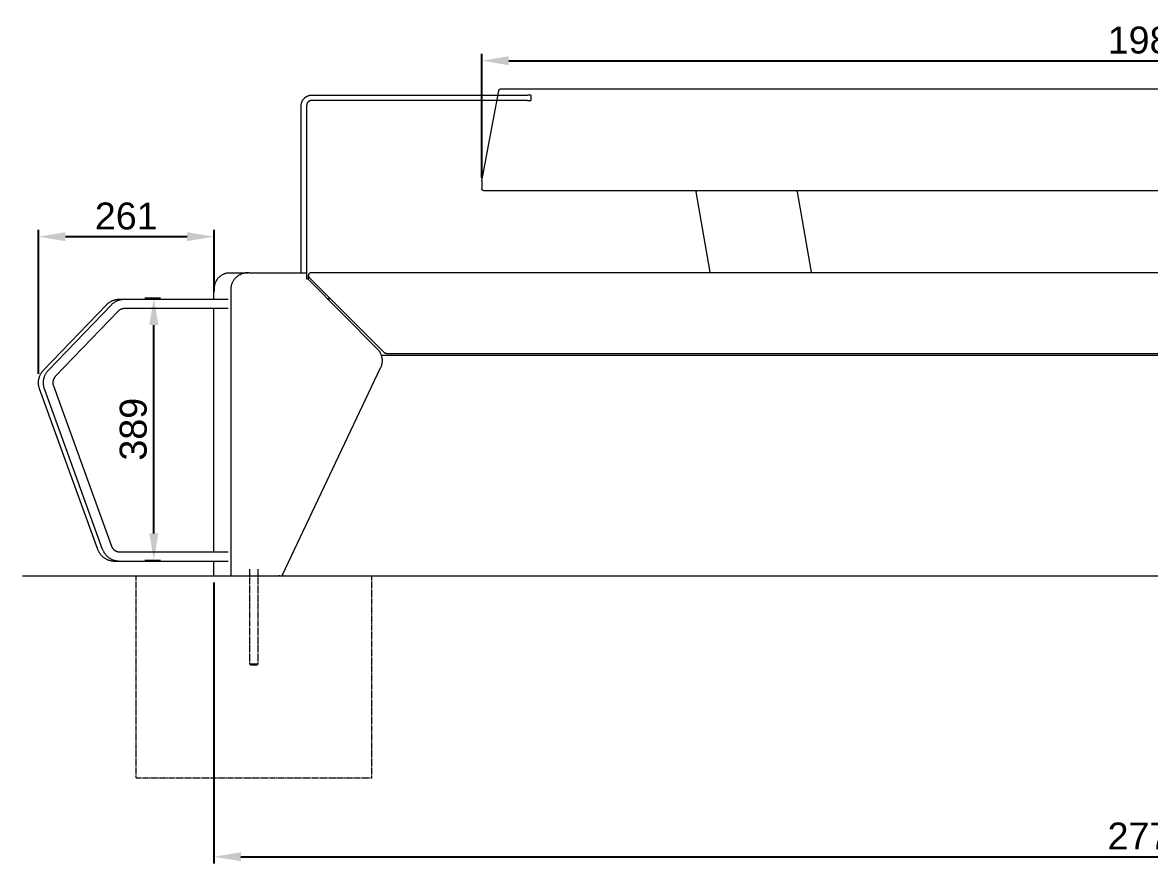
# Model space of a CAD drawing. Header units: millimetres. Extents: x -217 to 4976, y -41 to 3356.
# Drawn here: x -167 to 1507, y 2107 to 3356 of the extents above; entities that cross this region are included whole.
import ezdxf

# ---------------------------------------------------------------- set-up
doc = ezdxf.new("R2010")
doc.units = ezdxf.units.MM
doc.linetypes.add('HIDDEN', pattern=[1.905, 1.27, -0.635])
for name, color, linetype, lineweight in [('ZANO_R', 7, 'Continuous', 0), ('ZANO_R_przerywana', 7, 'HIDDEN', 0), ('ZANO_W', 1, 'Continuous', 0)]:
    doc.layers.add(name, color=color, linetype=linetype, lineweight=lineweight)
doc.styles.add('Arial', font='arial.ttf')
doc.styles.get("Standard").update_dxf_attribs({"font": 'ARIALUNI.TTF'})
doc.dimstyles.new('pl i ang', dxfattribs={"dimtxt": 50, "dimasz": 50, "dimexe": 1.25, "dimexo": 0.625, "dimgap": 10, "dimtad": 1, "dimtoh": 1, "dimtxsty": 'Standard', "dimcen": 2.5, "dimclrd": 1, "dimclre": 1, "dimclrt": 1, "dimadec": 0, "dimazin": 0, "dimtfac": 1, "dimtmove": 0, "dimatfit": 3, "dimfxl": 1, "dimarcsym": 1})

# ---------------------------------------------------------------- blocks, each defined once
blk = doc.blocks.new('*D418')
at = {"layer": 'ZANO_W', "color": 1, "lineweight": -2}
for p, q in [((515.2, 3125.3), (515.2, 3309.4)), ((555.2, 3299.4), (2458.7, 3299.4)), ((2498.7, 3125.3), (2498.7, 3309.4))]:
    blk.add_line(p, q, dxfattribs=at)
at = {"layer": 'ZANO_W', "color": 1}
for points in [[(555.2, 3306.1), (555.2, 3292.7), (515.2, 3299.4)], [(2458.7, 3292.7), (2458.7, 3306.1), (2498.7, 3299.4)]]:
    blk.add_solid(points, dxfattribs=at)
at = {"layer": 'ZANO_W', "color": 1, "insert": (1506.9, 3329.8), "char_height": 40, "attachment_point": 5, "style": 'Arial'}
blk.add_mtext('1983', dxfattribs=at)
blk = doc.blocks.new('*D419')
at = {"layer": 'ZANO_W', "color": 1, "lineweight": -2}
for p, q in [((117.5, 2524.4), (117.5, 2107.2)), ((2896, 2524.4), (2896, 2107.2)), ((157.5, 2117.2), (2856, 2117.2))]:
    blk.add_line(p, q, dxfattribs=at)
at = {"layer": 'ZANO_W', "color": 1}
for points in [[(157.5, 2123.9), (157.5, 2110.6), (117.5, 2117.2)], [(2856, 2110.6), (2856, 2123.9), (2896, 2117.2)]]:
    blk.add_solid(points, dxfattribs=at)
at = {"layer": 'ZANO_W', "color": 1, "insert": (1506.7, 2147.7), "char_height": 40, "attachment_point": 5, "style": 'Arial'}
blk.add_mtext('2779', dxfattribs=at)
blk = doc.blocks.new('*D420')
at = {"layer": 'ZANO_W', "color": 1, "lineweight": -2}
for p, q in [((-143.1, 2834.6), (-143.1, 3048)), ((117.6, 2956.8), (117.6, 3048)), ((77.6, 3038), (-103.1, 3038))]:
    blk.add_line(p, q, dxfattribs=at)
at = {"layer": 'ZANO_W', "color": 1}
for points in [[(-103.1, 3044.7), (-103.1, 3031.4), (-143.1, 3038)], [(77.6, 3031.4), (77.6, 3044.7), (117.6, 3038)]]:
    blk.add_solid(points, dxfattribs=at)
at = {"layer": 'ZANO_W', "color": 1, "insert": (-12.8, 3068.5), "char_height": 40, "attachment_point": 5, "style": 'Arial'}
blk.add_mtext('261', dxfattribs=at)
blk = doc.blocks.new('*D421')
at = {"layer": 'ZANO_W', "color": 1, "lineweight": -2}
for p, q in [((14.6, 2946.8), (38.2, 2946.8)), ((28.2, 2597.4), (28.2, 2906.8)), ((14.6, 2557.4), (38.2, 2557.4))]:
    blk.add_line(p, q, dxfattribs=at)
at = {"layer": 'ZANO_W', "color": 1}
for points in [[(34.9, 2906.8), (21.5, 2906.8), (28.2, 2946.8)], [(21.5, 2597.4), (34.9, 2597.4), (28.2, 2557.4)]]:
    blk.add_solid(points, dxfattribs=at)
at = {"layer": 'ZANO_W', "color": 1, "insert": (-2.2, 2752.1), "char_height": 40, "attachment_point": 5, "rotation": 90, "style": 'Arial'}
blk.add_mtext('389', dxfattribs=at)
blk = doc.blocks.new('*D423')
at = {"layer": 'ZANO_W', "color": 1, "lineweight": -2}
blk.add_arc((3924.3, 2534.4), 167.4, 98.0343, 166.2756, dxfattribs=at)
at = {"layer": 'ZANO_W', "color": 1}
for points in [[(3901, 2693.5), (3900.7, 2706.8), (3940.9, 2701)], [(3755, 2574.9), (3768.3, 2573.3), (3756.9, 2534.4)]]:
    blk.add_solid(points, dxfattribs=at)
at = {"layer": 'ZANO_W', "color": 1, "insert": (3791.3, 2681.3), "char_height": 40, "attachment_point": 5, "rotation": 42.155, "style": 'Arial'}
blk.add_mtext('96%%d', dxfattribs=at)

msp = doc.modelspace()

# ---------------------------------------------------------------- linework, layer by layer
at = {"layer": 'ZANO_R'}
for p, q in [((255.7, 3246.6), (256.2, 3246.9)), ((256.2, 3246.9), (256.6, 3247.1)), ((256.6, 3247.1), (257.2, 3247.3)), ((257.2, 3247.3), (257.7, 3247.5)), ((257.7, 3247.5), (258.2, 3247.7)), ((258.2, 3247.7), (258.7, 3247.8)), ((258.7, 3247.8), (259.2, 3248)), ((259.2, 3248), (259.8, 3248.1)), ((259.8, 3248.1), (260.3, 3248.2)), ((260.3, 3248.2), (260.8, 3248.3)), ((260.8, 3248.3), (261.4, 3248.3)), ((261.4, 3248.3), (261.9, 3248.4)), ((261.9, 3248.4), (262.5, 3248.4)), ((262.5, 3248.4), (263, 3248.4)), ((263, 3248.4), (583, 3248.4)), ((515.3, 3121.1), (540.3, 3254.6)), ((540.3, 3254.7), (540.4, 3254.8)), ((540.3, 3254.6), (540.3, 3254.7)), ((540.4, 3255), (540.5, 3255.1)), ((540.4, 3254.8), (540.4, 3255)), ((540.5, 3255.4), (540.6, 3255.5)), ((540.5, 3255.2), (540.5, 3255.4)), ((540.5, 3255.1), (540.5, 3255.2)), ((540.6, 3255.5), (540.7, 3255.6)), ((540.7, 3255.7), (540.8, 3255.8)), ((540.7, 3255.6), (540.7, 3255.7)), ((540.8, 3255.8), (540.9, 3256)), ((540.9, 3256.1), (541, 3256.2)), ((540.9, 3256), (540.9, 3256.1)), ((541, 3256.2), (541.1, 3256.3)), ((541.1, 3256.3), (541.2, 3256.4)), ((541.2, 3256.4), (541.3, 3256.5)), ((541.3, 3256.5), (541.4, 3256.6)), ((541.4, 3256.6), (541.5, 3256.7)), ((541.5, 3256.7), (541.6, 3256.8)), ((541.6, 3256.8), (541.7, 3256.9)), ((541.7, 3256.9), (541.8, 3257)), ((541.8, 3257), (541.9, 3257.1)), ((541.9, 3257.1), (542, 3257.1)), ((542, 3257.1), (542.1, 3257.2)), ((542.1, 3257.2), (542.3, 3257.3)), ((542.3, 3257.3), (542.4, 3257.4)), ((542.4, 3257.4), (542.5, 3257.4)), ((542.5, 3257.4), (542.6, 3257.5)), ((542.6, 3257.5), (542.8, 3257.5)), ((542.8, 3257.5), (542.9, 3257.6)), ((542.9, 3257.6), (543, 3257.6)), ((543, 3257.6), (543.1, 3257.7)), ((543.1, 3257.7), (543.3, 3257.7)), ((543.3, 3257.7), (543.4, 3257.7)), ((543.4, 3257.7), (543.6, 3257.8)), ((543.6, 3257.8), (543.7, 3257.8)), ((543.7, 3257.8), (543.8, 3257.8)), ((543.8, 3257.8), (544, 3257.8)), ((544, 3257.8), (544.1, 3257.8)), ((544.1, 3257.8), (544.2, 3257.8)), ((544.2, 3257.8), (2469.6, 3257.8)), ((544.2, 3257.8), (2469.6, 3257.8)), ((588, 3248.4), (583, 3248.4)), ((588, 3248.4), (583, 3248.4)), ((588, 3248.4), (588, 3240.4)), ((588, 3248.4), (588, 3240.4)), ((247, 3233), (247.1, 3233.5)), ((247, 3232.4), (247, 3233)), ((247, 2984.4), (247, 3232.4)), ((247.1, 3234.1), (247.2, 3234.6)), ((247.1, 3233.5), (247.1, 3234.1)), ((247.2, 3234.6), (247.3, 3235.1)), ((247.3, 3235.1), (247.4, 3235.7)), ((247.4, 3235.7), (247.5, 3236.2)), ((247.5, 3236.2), (247.6, 3236.7)), ((247.6, 3236.7), (247.8, 3237.3)), ((247.8, 3237.3), (247.9, 3237.8)), ((247.9, 3237.8), (248.1, 3238.3)), ((248.1, 3238.3), (248.3, 3238.8)), ((248.3, 3238.8), (248.6, 3239.3)), ((248.6, 3239.3), (248.8, 3239.8)), ((248.8, 3239.8), (249.1, 3240.3)), ((249.1, 3240.3), (249.4, 3240.7)), ((249.4, 3240.7), (249.6, 3241.2)), ((249.6, 3241.2), (250, 3241.6)), ((250, 3241.6), (250.3, 3242.1)), ((250.3, 3242.1), (250.6, 3242.5)), ((250.6, 3242.5), (251, 3242.9)), ((251, 3242.9), (251.3, 3243.3)), ((251.3, 3243.3), (251.7, 3243.7)), ((251.7, 3243.7), (252.1, 3244.1)), ((252.1, 3244.1), (252.5, 3244.5)), ((252.5, 3244.5), (252.9, 3244.8)), ((252.9, 3244.8), (253.4, 3245.2)), ((253.4, 3245.2), (253.8, 3245.5)), ((253.8, 3245.5), (254.2, 3245.8)), ((254.2, 3245.8), (254.7, 3246.1)), ((254.7, 3246.1), (255.2, 3246.4)), ((255.1, 3233.3), (255, 3233)), ((255, 3233), (255, 3232.7)), ((255, 3232.7), (255, 3232.4)), ((255, 3232.4), (255, 2984.4)), ((255.2, 3234.1), (255.1, 3233.8)), ((255.1, 3233.8), (255.1, 3233.5)), ((255.1, 3233.5), (255.1, 3233.3)), ((255.2, 3246.4), (255.7, 3246.6)), ((255.3, 3234.4), (255.2, 3234.1)), ((255.4, 3234.9), (255.3, 3234.6)), ((255.3, 3234.6), (255.3, 3234.4)), ((255.5, 3235.2), (255.4, 3234.9)), ((255.6, 3235.4), (255.5, 3235.2)), ((255.7, 3235.7), (255.6, 3235.4)), ((255.8, 3235.9), (255.7, 3235.7)), ((256, 3236.2), (255.8, 3235.9)), ((256.1, 3236.4), (256, 3236.2)), ((256.2, 3236.7), (256.1, 3236.4)), ((256.4, 3236.9), (256.2, 3236.7)), ((256.6, 3237.1), (256.4, 3236.9)), ((256.7, 3237.3), (256.6, 3237.1)), ((256.9, 3237.6), (256.7, 3237.3)), ((257.1, 3237.8), (256.9, 3237.6)), ((257.3, 3238), (257.1, 3237.8)), ((257.5, 3238.2), (257.3, 3238)), ((257.7, 3238.4), (257.5, 3238.2)), ((257.9, 3238.5), (257.7, 3238.4)), ((258.1, 3238.7), (257.9, 3238.5)), ((258.3, 3238.9), (258.1, 3238.7)), ((258.5, 3239.1), (258.3, 3238.9)), ((258.8, 3239.2), (258.5, 3239.1)), ((259, 3239.3), (258.8, 3239.2)), ((259.3, 3239.5), (259, 3239.3)), ((259.5, 3239.6), (259.3, 3239.5)), ((259.8, 3239.7), (259.5, 3239.6)), ((260, 3239.8), (259.8, 3239.7)), ((260.3, 3239.9), (260, 3239.8)), ((260.6, 3240), (260.3, 3239.9)), ((260.8, 3240.1), (260.6, 3240)), ((261.1, 3240.2), (260.8, 3240.1)), ((261.4, 3240.2), (261.1, 3240.2)), ((261.6, 3240.3), (261.4, 3240.2)), ((261.9, 3240.3), (261.6, 3240.3)), ((262.2, 3240.4), (261.9, 3240.3)), ((262.5, 3240.4), (262.2, 3240.4)), ((262.7, 3240.4), (262.5, 3240.4)), ((263, 3240.4), (262.7, 3240.4)), ((583, 3240.4), (263, 3240.4)), ((583, 3240.4), (588, 3240.4)), ((583, 3240.4), (588, 3240.4)), ((515.2, 3120.9), (515.3, 3121)), ((515.2, 3120.8), (515.2, 3120.9)), ((515.2, 3120.6), (515.2, 3120.8)), ((515.2, 3120.5), (515.2, 3120.6)), ((515.2, 3120.4), (515.2, 3120.5)), ((515.2, 3120.4), (515.2, 3110.1)), ((515.3, 3121), (515.3, 3121.1)), ((515.2, 3110), (515.2, 3110.1)), ((515.2, 3109.8), (515.2, 3110)), ((515.2, 3109.7), (515.2, 3109.8)), ((515.2, 3109.6), (515.2, 3109.7)), ((515.3, 3109.4), (515.2, 3109.6)), ((515.3, 3109.3), (515.3, 3109.4)), ((515.3, 3109.2), (515.3, 3109.3)), ((515.4, 3109), (515.3, 3109.2)), ((515.4, 3108.9), (515.4, 3109)), ((515.4, 3108.8), (515.4, 3108.9)), ((515.5, 3108.7), (515.4, 3108.8)), ((515.5, 3108.5), (515.5, 3108.7)), ((515.6, 3108.4), (515.5, 3108.5)), ((515.7, 3108.3), (515.6, 3108.4)), ((515.7, 3108.2), (515.7, 3108.3)), ((515.8, 3108), (515.7, 3108.2)), ((515.9, 3107.9), (515.8, 3108)), ((515.9, 3107.8), (515.9, 3107.9)), ((516, 3107.7), (515.9, 3107.8)), ((516.1, 3107.6), (516, 3107.7)), ((516.2, 3107.5), (516.1, 3107.6)), ((516.3, 3107.4), (516.2, 3107.5)), ((516.4, 3107.3), (516.3, 3107.4)), ((516.5, 3107.2), (516.4, 3107.3)), ((516.6, 3107.1), (516.5, 3107.2)), ((516.7, 3107), (516.6, 3107.1)), ((516.8, 3106.9), (516.7, 3107)), ((516.9, 3106.9), (516.8, 3106.9)), ((517, 3106.8), (516.9, 3106.9)), ((517.1, 3106.7), (517, 3106.8)), ((517.2, 3106.6), (517.1, 3106.7)), ((517.4, 3106.6), (517.2, 3106.6)), ((517.5, 3106.5), (517.4, 3106.6)), ((517.6, 3106.5), (517.5, 3106.5)), ((517.7, 3106.4), (517.6, 3106.5)), ((517.9, 3106.4), (517.7, 3106.4)), ((518, 3106.3), (517.9, 3106.4)), ((518.1, 3106.3), (518, 3106.3)), ((518.3, 3106.2), (518.1, 3106.3)), ((518.4, 3106.2), (518.3, 3106.2)), ((518.5, 3106.2), (518.4, 3106.2)), ((518.7, 3106.2), (518.5, 3106.2)), ((518.8, 3106.1), (518.7, 3106.2)), ((518.9, 3106.1), (518.8, 3106.1)), ((519.1, 3106.1), (518.9, 3106.1)), ((519.2, 3106.1), (519.1, 3106.1)), ((2494.7, 3106.1), (519.2, 3106.1)), ((833.3, 3106.1), (833.4, 3104.8)), ((833.4, 3104.8), (833.3, 3106.1)), ((854.5, 2985.3), (833.4, 3104.8)), ((983.4, 3104.8), (983.3, 3106.1)), ((983.4, 3104.8), (1004.5, 2985.3)), ((126.4, 2979), (125.8, 2978.5)), ((127, 2979.5), (126.4, 2979)), ((127.7, 2980), (127, 2979.5)), ((128.4, 2980.5), (127.7, 2980)), ((129.1, 2980.9), (128.4, 2980.5)), ((129.8, 2981.3), (129.1, 2980.9)), ((130.5, 2981.7), (129.8, 2981.3)), ((131.2, 2982.1), (130.5, 2981.7)), ((132, 2982.4), (131.2, 2982.1)), ((132.7, 2982.7), (132, 2982.4)), ((133.5, 2983), (132.7, 2982.7)), ((134.3, 2983.3), (133.5, 2983)), ((135.1, 2983.5), (134.3, 2983.3)), ((135.9, 2983.7), (135.1, 2983.5)), ((136.7, 2983.9), (135.9, 2983.7)), ((137.5, 2984.1), (136.7, 2983.9)), ((138.3, 2984.2), (137.5, 2984.1)), ((138.3, 2984.2), (141.5, 2984.4)), ((141.5, 2984.4), (167.6, 2984.4)), ((152.4, 2979.3), (151.7, 2978.7)), ((153.2, 2979.8), (152.4, 2979.3)), ((153.9, 2980.3), (153.2, 2979.8)), ((154.6, 2980.7), (153.9, 2980.3)), ((155.4, 2981.2), (154.6, 2980.7)), ((156.2, 2981.6), (155.4, 2981.2)), ((157, 2982), (156.2, 2981.6)), ((157.8, 2982.3), (157, 2982)), ((158.6, 2982.7), (157.8, 2982.3)), ((159.4, 2983), (158.6, 2982.7)), ((160.2, 2983.3), (159.4, 2983)), ((161.1, 2983.5), (160.2, 2983.3)), ((161.9, 2983.7), (161.1, 2983.5)), ((162.8, 2983.9), (161.9, 2983.7)), ((163.7, 2984.1), (162.8, 2983.9)), ((164.5, 2984.2), (163.7, 2984.1)), ((165.4, 2984.3), (164.5, 2984.2)), ((166.3, 2984.4), (165.4, 2984.3)), ((167.2, 2984.4), (166.3, 2984.4)), ((168.1, 2984.4), (167.2, 2984.4)), ((169.8, 2984.4), (167.6, 2984.4)), ((169.8, 2984.4), (254.7, 2984.4)), ((254.7, 2984.4), (254.7, 2976.4)), ((254.8, 2981.9), (254.7, 2981.4)), ((254.9, 2982.4), (254.8, 2981.9)), ((255, 2982.9), (254.9, 2982.4)), ((255, 2984.4), (255, 2983.9)), ((255, 2983.9), (255, 2983.4)), ((255, 2983.4), (255, 2982.9)), ((257.7, 2980.8), (257.6, 2980.7)), ((257.6, 2980.7), (257.6, 2980.6)), ((257.6, 2980.6), (257.6, 2980.4)), ((257.6, 2980.4), (257.6, 2980.3)), ((257.6, 2980.3), (257.6, 2980.1)), ((257.6, 2980.1), (257.7, 2980)), ((257.8, 2981.5), (257.7, 2981.4)), ((257.7, 2981.4), (257.7, 2981.2)), ((257.7, 2981.2), (257.7, 2981.1)), ((257.7, 2981.1), (257.7, 2981)), ((257.7, 2981), (257.7, 2980.8)), ((257.7, 2980), (257.7, 2979.9)), ((257.7, 2979.9), (257.7, 2979.7)), ((257.7, 2979.7), (257.7, 2979.6)), ((257.7, 2979.6), (257.7, 2979.5)), ((257.7, 2979.5), (257.8, 2979.3)), ((257.7, 2974.7), (257.7, 2979.5)), ((257.9, 2981.8), (257.8, 2981.6)), ((257.8, 2981.6), (257.8, 2981.5)), ((257.8, 2979.3), (257.8, 2979.2)), ((257.8, 2979.2), (257.9, 2979.1)), ((258, 2982), (257.9, 2981.9)), ((257.9, 2981.9), (257.9, 2981.8)), ((257.9, 2979.1), (257.9, 2979)), ((257.9, 2979), (258, 2978.8)), ((258.1, 2982.3), (258, 2982.1)), ((258, 2982.1), (258, 2982)), ((258.2, 2982.5), (258.1, 2982.4)), ((258.1, 2982.4), (258.1, 2982.3)), ((258.3, 2982.6), (258.2, 2982.5)), ((258.4, 2982.7), (258.3, 2982.6)), ((258.5, 2982.9), (258.4, 2982.8)), ((258.4, 2982.8), (258.4, 2982.7)), ((258.6, 2983.1), (258.5, 2982.9)), ((258.7, 2983.2), (258.6, 2983.1)), ((258.8, 2983.2), (258.7, 2983.2)), ((258.9, 2983.3), (258.8, 2983.2)), ((259, 2983.4), (258.9, 2983.3)), ((259.1, 2983.5), (259, 2983.4)), ((259.2, 2983.6), (259.1, 2983.5)), ((259.3, 2983.7), (259.2, 2983.6)), ((259.4, 2983.8), (259.3, 2983.7)), ((259.6, 2983.8), (259.4, 2983.8)), ((259.7, 2983.9), (259.6, 2983.8)), ((259.8, 2984), (259.7, 2983.9)), ((259.9, 2984), (259.8, 2984)), ((260, 2984.1), (259.9, 2984)), ((260.2, 2984.1), (260, 2984.1)), ((260.3, 2984.2), (260.2, 2984.1)), ((260.4, 2984.2), (260.3, 2984.2)), ((260.6, 2984.3), (260.4, 2984.2)), ((260.7, 2984.3), (260.6, 2984.3)), ((260.8, 2984.3), (260.7, 2984.3)), ((261, 2984.4), (260.8, 2984.3)), ((261.1, 2984.4), (261, 2984.4)), ((261.2, 2984.4), (261.1, 2984.4)), ((261.4, 2984.4), (261.2, 2984.4)), ((261.5, 2984.4), (261.4, 2984.4)), ((261.6, 2984.4), (261.5, 2984.4)), ((2752.3, 2984.4), (261.6, 2984.4)), ((117.7, 2962.8), (117.6, 2962)), ((117.8, 2963.6), (117.7, 2962.8)), ((117.9, 2964.4), (117.8, 2963.6)), ((118.1, 2965.2), (117.9, 2964.4)), ((118.2, 2966), (118.1, 2965.2)), ((118.4, 2966.8), (118.2, 2966)), ((118.7, 2967.6), (118.4, 2966.8)), ((118.9, 2968.4), (118.7, 2967.6)), ((119.2, 2969.2), (118.9, 2968.4)), ((119.5, 2969.9), (119.2, 2969.2)), ((119.9, 2970.7), (119.5, 2969.9)), ((120.2, 2971.4), (119.9, 2970.7)), ((120.6, 2972.1), (120.2, 2971.4)), ((121, 2972.8), (120.6, 2972.1)), ((121.5, 2973.5), (121, 2972.8)), ((121.9, 2974.2), (121.5, 2973.5)), ((122.4, 2974.9), (121.9, 2974.2)), ((122.9, 2975.5), (122.4, 2974.9)), ((123.4, 2976.2), (122.9, 2975.5)), ((124, 2976.8), (123.4, 2976.2)), ((124.6, 2977.4), (124, 2976.8)), ((125.2, 2977.9), (124.6, 2977.4)), ((125.8, 2978.5), (125.2, 2977.9)), ((142.5, 2962.2), (142.4, 2961.3)), ((142.6, 2963), (142.5, 2962.2)), ((142.8, 2963.9), (142.6, 2963)), ((143, 2964.8), (142.8, 2963.9)), ((143.2, 2965.6), (143, 2964.8)), ((143.5, 2966.5), (143.2, 2965.6)), ((143.7, 2967.3), (143.5, 2966.5)), ((144, 2968.1), (143.7, 2967.3)), ((144.4, 2969), (144, 2968.1)), ((144.7, 2969.8), (144.4, 2969)), ((145.1, 2970.6), (144.7, 2969.8)), ((145.5, 2971.3), (145.1, 2970.6)), ((146, 2972.1), (145.5, 2971.3)), ((146.5, 2972.8), (146, 2972.1)), ((146.9, 2973.6), (146.5, 2972.8)), ((147.5, 2974.3), (146.9, 2973.6)), ((148, 2975), (147.5, 2974.3)), ((148.6, 2975.6), (148, 2975)), ((149.2, 2976.3), (148.6, 2975.6)), ((149.8, 2976.9), (149.2, 2976.3)), ((150.4, 2977.5), (149.8, 2976.9)), ((151.1, 2978.1), (150.4, 2977.5)), ((151.7, 2978.7), (151.1, 2978.1)), ((254.7, 2976.4), (254.7, 2975.6)), ((254.7, 2975.6), (256.9, 2975.6)), ((359.8, 2871.6), (256.9, 2975.6)), ((258, 2978.8), (258, 2978.7)), ((258, 2978.7), (258.1, 2978.6)), ((258.1, 2978.6), (258.1, 2978.5)), ((258.1, 2978.5), (258.2, 2978.3)), ((258.2, 2978.3), (258.3, 2978.2)), ((258.3, 2978.2), (258.4, 2978.1)), ((258.4, 2978.1), (258.4, 2978)), ((258.4, 2978), (258.5, 2977.9)), ((258.5, 2977.9), (258.6, 2977.8)), ((258.6, 2977.8), (258.7, 2977.7)), ((258.7, 2977.7), (258.8, 2977.6)), ((370.8, 2865.6), (258.8, 2977.6)), ((117.5, 2945.3), (117.5, 2960.4)), ((117.6, 2960.4), (117.5, 2960.4)), ((117.6, 2962), (117.6, 2961.2)), ((117.6, 2961.2), (117.6, 2960.4)), ((142.4, 2961.3), (142.3, 2960.4)), ((142.3, 2960.4), (142.3, 2534.4)), ((290.5, 2945.9), (286.2, 2945.9)), ((-135.6, 2839.9), (-42.1, 2937)), ((-128.2, 2839.9), (-34.8, 2937)), ((-42.1, 2937), (-41.5, 2937.6)), ((-41.5, 2937.6), (-40.8, 2938.3)), ((-40.8, 2938.3), (-40.2, 2938.9)), ((-40.2, 2938.9), (-39.5, 2939.4)), ((-39.5, 2939.4), (-38.8, 2940)), ((-38.8, 2940), (-38, 2940.5)), ((-38, 2940.5), (-37.3, 2941)), ((-37.3, 2941), (-36.5, 2941.5)), ((-36.5, 2941.5), (-35.7, 2941.9)), ((-35.7, 2941.9), (-34.9, 2942.3)), ((-34.9, 2942.3), (-34.1, 2942.7)), ((-34.8, 2937), (-34.2, 2937.6)), ((-34.2, 2937.6), (-33.5, 2938.3)), ((-34.1, 2942.7), (-33.3, 2943.1)), ((-33.5, 2938.3), (-32.8, 2938.9)), ((-33.3, 2943.1), (-32.5, 2943.4)), ((-32.8, 2938.9), (-32.2, 2939.4)), ((-32.5, 2943.4), (-31.6, 2943.8)), ((-32.2, 2939.4), (-31.4, 2940)), ((-31.6, 2943.8), (-30.8, 2944)), ((-31.4, 2940), (-30.7, 2940.5)), ((-30.8, 2944), (-29.9, 2944.3)), ((-30.7, 2940.5), (-30, 2941)), ((-30, 2941), (-29.2, 2941.5)), ((-29.9, 2944.3), (-29, 2944.5)), ((-29.2, 2941.5), (-28.4, 2941.9)), ((-29, 2944.5), (-28.1, 2944.7)), ((-28.4, 2941.9), (-27.6, 2942.3)), ((-28.1, 2944.7), (-27.2, 2944.9)), ((-27.6, 2942.3), (-26.8, 2942.7)), ((-27.2, 2944.9), (-26.4, 2945)), ((-26.8, 2942.7), (-26, 2943.1)), ((-26.4, 2945), (-25.5, 2945.1)), ((-26, 2943.1), (-25.1, 2943.4)), ((-25.5, 2945.1), (-24.6, 2945.2)), ((-25.1, 2943.4), (-24.3, 2943.8)), ((-24.6, 2945.2), (-23.7, 2945.2)), ((-24.3, 2943.8), (-23.4, 2944)), ((-23.7, 2945.2), (-22.8, 2945.3)), ((-23.4, 2944), (-22.6, 2944.3)), ((-23.1, 2928.7), (-23.4, 2928.5)), ((-22.8, 2929), (-23.1, 2928.7)), ((-22.8, 2945.3), (-15.8, 2945.3)), ((-22.4, 2929.2), (-22.8, 2929)), ((-22.6, 2944.3), (-21.7, 2944.5)), ((-22, 2929.4), (-22.4, 2929.2)), ((-21.7, 2929.7), (-22, 2929.4)), ((-21.7, 2944.5), (-20.8, 2944.7)), ((-21.3, 2929.9), (-21.7, 2929.7)), ((-20.9, 2930), (-21.3, 2929.9)), ((-20.5, 2930.2), (-20.9, 2930)), ((-20.8, 2944.7), (-19.9, 2944.9)), ((-20.1, 2930.4), (-20.5, 2930.2)), ((-19.7, 2930.5), (-20.1, 2930.4)), ((-19.9, 2944.9), (-19, 2945)), ((-19.3, 2930.7), (-19.7, 2930.5)), ((-18.9, 2930.8), (-19.3, 2930.7)), ((-19, 2945), (-18.1, 2945.1)), ((-18.4, 2930.9), (-18.9, 2930.8)), ((-18, 2931), (-18.4, 2930.9)), ((-18.1, 2945.1), (-17.2, 2945.2)), ((-17.6, 2931.1), (-18, 2931)), ((-17.2, 2931.1), (-17.6, 2931.1)), ((-17.2, 2945.2), (-16.3, 2945.2)), ((-16.7, 2931.2), (-17.2, 2931.1)), ((-16.3, 2931.2), (-16.7, 2931.2)), ((-16.3, 2945.2), (-15.4, 2945.3)), ((-15.9, 2931.2), (-16.3, 2931.2)), ((-15.4, 2931.3), (-15.9, 2931.2)), ((-15.4, 2945.3), (138.5, 2945.3)), ((138.5, 2931.3), (-15.4, 2931.3)), ((117.5, 2569.9), (117.5, 2931.3)), ((-24.7, 2927.3), (-118.2, 2830.2)), ((-24.4, 2927.6), (-24.7, 2927.3)), ((-24.1, 2927.9), (-24.4, 2927.6)), ((-23.8, 2928.2), (-24.1, 2927.9)), ((-23.4, 2928.5), (-23.8, 2928.2)), ((359.8, 2871.6), (360.4, 2871)), ((360.4, 2871), (361, 2870.3)), ((361, 2870.3), (361.6, 2869.6)), ((361.6, 2869.6), (362.1, 2869)), ((362.1, 2869), (362.6, 2868.2)), ((362.6, 2868.2), (363.1, 2867.5)), ((363.1, 2867.5), (363.6, 2866.8)), ((363.6, 2866.8), (364, 2866)), ((364, 2866), (364.4, 2865.2)), ((364.4, 2865.2), (364.8, 2864.4)), ((364.8, 2864.4), (365.2, 2863.6)), ((365.2, 2863.6), (365.5, 2862.8)), ((365.5, 2862.8), (365.8, 2862)), ((365.8, 2862), (366.1, 2861.1)), ((370.9, 2865.5), (370.8, 2865.6)), ((371, 2865.4), (370.9, 2865.5)), ((371.1, 2865.3), (371, 2865.4)), ((371.2, 2865.2), (371.1, 2865.3)), ((371.3, 2865.2), (371.2, 2865.2)), ((371.4, 2865.1), (371.3, 2865.2)), ((371.6, 2865), (371.4, 2865.1)), ((371.7, 2864.9), (371.6, 2865)), ((371.8, 2864.9), (371.7, 2864.9)), ((371.9, 2864.8), (371.8, 2864.9)), ((372, 2864.8), (371.9, 2864.8)), ((372, 2864.8), (371.9, 2864.8)), ((372.2, 2864.7), (372, 2864.8)), ((372.2, 2864.7), (372.1, 2864.7)), ((372.3, 2864.7), (372.2, 2864.7)), ((372.4, 2864.6), (372.3, 2864.7)), ((372.4, 2864.6), (372.3, 2864.7)), ((372.5, 2864.6), (372.4, 2864.6)), ((372.6, 2864.6), (372.4, 2864.6)), ((372.7, 2864.5), (372.6, 2864.6)), ((372.8, 2864.5), (372.7, 2864.5)), ((373, 2864.5), (372.8, 2864.5)), ((373.1, 2864.5), (373, 2864.5)), ((373.2, 2864.4), (373.1, 2864.5)), ((373.4, 2864.4), (373.2, 2864.4)), ((373.5, 2864.4), (373.4, 2864.4)), ((373.6, 2864.4), (373.5, 2864.4)), ((373.6, 2864.4), (2640.3, 2864.4)), ((365.8, 2845.6), (365.5, 2844.7)), ((366.1, 2846.4), (365.8, 2845.6)), ((2647.5, 2861.4), (366, 2861.4)), ((366.1, 2861.1), (366.3, 2860.3)), ((366.3, 2847.3), (366.1, 2846.4)), ((366.3, 2860.3), (366.5, 2859.4)), ((366.5, 2848.1), (366.3, 2847.3)), ((366.5, 2859.4), (366.7, 2858.6)), ((366.7, 2849), (366.5, 2848.1)), ((366.7, 2858.6), (366.8, 2857.7)), ((366.8, 2849.8), (366.7, 2849)), ((366.8, 2857.7), (367, 2856.8)), ((367, 2850.7), (366.8, 2849.8)), ((367, 2856.8), (367.1, 2856)), ((367.1, 2851.6), (367, 2850.7)), ((367.1, 2856), (367.1, 2855.1)), ((367.1, 2855.1), (367.1, 2854.2)), ((367.1, 2854.2), (367.1, 2853.3)), ((367.1, 2853.3), (367.1, 2852.5)), ((367.1, 2852.5), (367.1, 2851.6)), ((-142.3, 2827.7), (-142.1, 2828.6)), ((-142.1, 2828.6), (-141.8, 2829.5)), ((-141.8, 2829.5), (-141.5, 2830.4)), ((-141.5, 2830.4), (-141.2, 2831.2)), ((-141.2, 2831.2), (-140.8, 2832.1)), ((-140.8, 2832.1), (-140.4, 2833)), ((-140.4, 2833), (-140, 2833.8)), ((-140, 2833.8), (-139.5, 2834.6)), ((-139.5, 2834.6), (-139, 2835.4)), ((-139, 2835.4), (-138.5, 2836.2)), ((-138.5, 2836.2), (-138, 2837)), ((-138, 2837), (-137.4, 2837.7)), ((-137.4, 2837.7), (-136.8, 2838.5)), ((-136.8, 2838.5), (-136.2, 2839.2)), ((-136.2, 2839.2), (-135.6, 2839.9)), ((-135, 2827.7), (-134.8, 2828.6)), ((-134.8, 2828.6), (-134.5, 2829.5)), ((-134.5, 2829.5), (-134.2, 2830.4)), ((-134.2, 2830.4), (-133.8, 2831.2)), ((-133.8, 2831.2), (-133.5, 2832.1)), ((-133.5, 2832.1), (-133.1, 2833)), ((-133.1, 2833), (-132.6, 2833.8)), ((-132.6, 2833.8), (-132.2, 2834.6)), ((-132.2, 2834.6), (-131.7, 2835.4)), ((-131.7, 2835.4), (-131.2, 2836.2)), ((-131.2, 2836.2), (-130.7, 2837)), ((-130.7, 2837), (-130.1, 2837.7)), ((-130.1, 2837.7), (-129.5, 2838.5)), ((-129.5, 2838.5), (-128.9, 2839.2)), ((-128.9, 2839.2), (-128.2, 2839.9)), ((-119.6, 2828.4), (-119.8, 2828)), ((-119.3, 2828.8), (-119.6, 2828.4)), ((-119.1, 2829.1), (-119.3, 2828.8)), ((-118.8, 2829.5), (-119.1, 2829.1)), ((-118.5, 2829.8), (-118.8, 2829.5)), ((-118.2, 2830.2), (-118.5, 2829.8)), ((219.5, 2536.1), (364.8, 2843.1)), ((365.1, 2843.9), (364.8, 2843.1)), ((365.5, 2844.7), (365.1, 2843.9)), ((-143.1, 2823), (-143, 2824)), ((-143.1, 2822.1), (-143.1, 2823)), ((-143.1, 2821.1), (-143.1, 2822.1)), ((-143.1, 2820.2), (-143.1, 2821.1)), ((-143.1, 2819.3), (-143.1, 2820.2)), ((-143, 2818.3), (-143.1, 2819.3)), ((-143, 2824), (-142.9, 2824.9)), ((-142.9, 2817.4), (-143, 2818.3)), ((-142.9, 2824.9), (-142.7, 2825.8)), ((-142.7, 2816.5), (-142.9, 2817.4)), ((-142.7, 2825.8), (-142.5, 2826.7)), ((-142.5, 2815.5), (-142.7, 2816.5)), ((-142.5, 2826.7), (-142.3, 2827.7)), ((-142.3, 2814.6), (-142.5, 2815.5)), ((-142.1, 2813.7), (-142.3, 2814.6)), ((-141.8, 2812.8), (-142.1, 2813.7)), ((-141.5, 2811.9), (-141.8, 2812.8)), ((-55.1, 2573.7), (-141.5, 2811.9)), ((-135.8, 2822.1), (-135.7, 2823)), ((-135.8, 2821.1), (-135.8, 2822.1)), ((-135.8, 2820.2), (-135.8, 2821.1)), ((-135.7, 2819.3), (-135.8, 2820.2)), ((-135.7, 2823), (-135.6, 2824)), ((-135.6, 2818.3), (-135.7, 2819.3)), ((-135.6, 2824), (-135.5, 2824.9)), ((-135.5, 2817.4), (-135.6, 2818.3)), ((-135.5, 2824.9), (-135.4, 2825.8)), ((-135.4, 2816.5), (-135.5, 2817.4)), ((-135.4, 2825.8), (-135.2, 2826.7)), ((-135.2, 2815.5), (-135.4, 2816.5)), ((-135.2, 2826.7), (-135, 2827.7)), ((-135, 2814.6), (-135.2, 2815.5)), ((-134.8, 2813.7), (-135, 2814.6)), ((-134.5, 2812.8), (-134.8, 2813.7)), ((-134.2, 2811.9), (-134.5, 2812.8)), ((-47.8, 2573.7), (-134.2, 2811.9)), ((-121.7, 2822.5), (-121.8, 2822)), ((-121.8, 2822), (-121.8, 2821.6)), ((-121.8, 2821.6), (-121.8, 2821.1)), ((-121.8, 2821.1), (-121.8, 2820.7)), ((-121.8, 2820.7), (-121.8, 2820.2)), ((-121.8, 2820.2), (-121.7, 2819.8)), ((-121.6, 2823.4), (-121.7, 2822.9)), ((-121.7, 2822.9), (-121.7, 2822.5)), ((-121.7, 2819.8), (-121.7, 2819.3)), ((-121.7, 2819.3), (-121.6, 2818.9)), ((-121.5, 2823.8), (-121.6, 2823.4)), ((-121.6, 2818.9), (-121.5, 2818.4)), ((-121.4, 2824.3), (-121.5, 2823.8)), ((-121.5, 2818.4), (-121.4, 2818)), ((-121.3, 2824.7), (-121.4, 2824.3)), ((-121.4, 2818), (-121.3, 2817.5)), ((-121.2, 2825.2), (-121.3, 2824.7)), ((-121.3, 2817.5), (-121.2, 2817.1)), ((-121, 2825.6), (-121.2, 2825.2)), ((-121.2, 2817.1), (-121, 2816.7)), ((-120.9, 2826), (-121, 2825.6)), ((-121, 2816.7), (-34.6, 2578.5)), ((-120.7, 2826.4), (-120.9, 2826)), ((-120.5, 2826.8), (-120.7, 2826.4)), ((-120.3, 2827.2), (-120.5, 2826.8)), ((-120.1, 2827.6), (-120.3, 2827.2)), ((-119.8, 2828), (-120.1, 2827.6)), ((-34.6, 2578.5), (-34.5, 2578)), ((-34.5, 2578), (-34.3, 2577.6)), ((-34.3, 2577.6), (-34.1, 2577.2)), ((-54.8, 2572.8), (-55.1, 2573.7)), ((-54.4, 2572), (-54.8, 2572.8)), ((-54, 2571.1), (-54.4, 2572)), ((-53.6, 2570.3), (-54, 2571.1)), ((-53.2, 2569.4), (-53.6, 2570.3)), ((-52.7, 2568.6), (-53.2, 2569.4)), ((-52.2, 2567.8), (-52.7, 2568.6)), ((-51.6, 2567.1), (-52.2, 2567.8)), ((-51.1, 2566.3), (-51.6, 2567.1)), ((-50.5, 2565.6), (-51.1, 2566.3)), ((-49.9, 2564.9), (-50.5, 2565.6)), ((-49.2, 2564.2), (-49.9, 2564.9)), ((-48.6, 2563.5), (-49.2, 2564.2)), ((-47.9, 2562.9), (-48.6, 2563.5)), ((-47.2, 2562.3), (-47.9, 2562.9)), ((-47.5, 2572.8), (-47.8, 2573.7)), ((-47.1, 2572), (-47.5, 2572.8)), ((-46.4, 2561.7), (-47.2, 2562.3)), ((-46.7, 2571.1), (-47.1, 2572)), ((-46.3, 2570.3), (-46.7, 2571.1)), ((-45.7, 2561.1), (-46.4, 2561.7)), ((-45.8, 2569.4), (-46.3, 2570.3)), ((-45.4, 2568.6), (-45.8, 2569.4)), ((-44.9, 2560.6), (-45.7, 2561.1)), ((-44.8, 2567.8), (-45.4, 2568.6)), ((-44.1, 2560.1), (-44.9, 2560.6)), ((-44.3, 2567.1), (-44.8, 2567.8)), ((-43.7, 2566.3), (-44.3, 2567.1)), ((-43.2, 2565.6), (-43.7, 2566.3)), ((-42.5, 2564.9), (-43.2, 2565.6)), ((-41.9, 2564.2), (-42.5, 2564.9)), ((-41.2, 2563.5), (-41.9, 2564.2)), ((-40.5, 2562.9), (-41.2, 2563.5)), ((-39.8, 2562.3), (-40.5, 2562.9)), ((-39.1, 2561.7), (-39.8, 2562.3)), ((-38.4, 2561.1), (-39.1, 2561.7)), ((-37.6, 2560.6), (-38.4, 2561.1)), ((-36.8, 2560.1), (-37.6, 2560.6)), ((-34.1, 2577.2), (-33.9, 2576.8)), ((-33.9, 2576.8), (-33.7, 2576.4)), ((-33.7, 2576.4), (-33.5, 2576)), ((-33.5, 2576), (-33.2, 2575.7)), ((-33.2, 2575.7), (-33, 2575.3)), ((-33, 2575.3), (-32.7, 2574.9)), ((-32.7, 2574.9), (-32.4, 2574.6)), ((-32.4, 2574.6), (-32.1, 2574.2)), ((-32.1, 2574.2), (-31.8, 2573.9)), ((-31.8, 2573.9), (-31.5, 2573.6)), ((-31.5, 2573.6), (-31.2, 2573.3)), ((-31.2, 2573.3), (-30.8, 2573)), ((-30.8, 2573), (-30.5, 2572.7)), ((-30.5, 2572.7), (-30.1, 2572.4)), ((-30.1, 2572.4), (-29.7, 2572.2)), ((-29.7, 2572.2), (-29.4, 2571.9)), ((-29.4, 2571.9), (-29, 2571.7)), ((-29, 2571.7), (-28.6, 2571.5)), ((-28.6, 2571.5), (-28.2, 2571.3)), ((-28.2, 2571.3), (-27.8, 2571.1)), ((-27.8, 2571.1), (-27.4, 2570.9)), ((-27.4, 2570.9), (-26.9, 2570.7)), ((-26.9, 2570.7), (-26.5, 2570.6)), ((-26.5, 2570.6), (-26.1, 2570.4)), ((-26.1, 2570.4), (-25.7, 2570.3)), ((-25.7, 2570.3), (-25.2, 2570.2)), ((-25.2, 2570.2), (-24.8, 2570.1)), ((-24.8, 2570.1), (-24.3, 2570.1)), ((-24.3, 2570.1), (-23.9, 2570)), ((-23.9, 2570), (-23.4, 2570)), ((-23.4, 2570), (-23, 2569.9)), ((-23, 2569.9), (-22.5, 2569.9)), ((-22.5, 2569.9), (138.5, 2569.9)), ((-22.5, 2569.9), (-22.5, 2569.9)), ((-43.3, 2559.6), (-44.1, 2560.1)), ((-42.5, 2559.1), (-43.3, 2559.6)), ((-41.7, 2558.7), (-42.5, 2559.1)), ((-40.8, 2558.3), (-41.7, 2558.7)), ((-40, 2557.9), (-40.8, 2558.3)), ((-39.1, 2557.6), (-40, 2557.9)), ((-38.2, 2557.3), (-39.1, 2557.6)), ((-37.3, 2557), (-38.2, 2557.3)), ((-36.4, 2556.7), (-37.3, 2557)), ((-36, 2559.6), (-36.8, 2560.1)), ((-35.5, 2556.5), (-36.4, 2556.7)), ((-35.2, 2559.1), (-36, 2559.6)), ((-34.5, 2556.3), (-35.5, 2556.5)), ((-34.3, 2558.7), (-35.2, 2559.1)), ((-33.6, 2556.2), (-34.5, 2556.3)), ((-33.5, 2558.3), (-34.3, 2558.7)), ((-32.7, 2556.1), (-33.6, 2556.2)), ((-32.6, 2557.9), (-33.5, 2558.3)), ((-31.7, 2556), (-32.7, 2556.1)), ((-31.8, 2557.6), (-32.6, 2557.9)), ((-30.9, 2557.3), (-31.8, 2557.6)), ((-30.8, 2555.9), (-31.7, 2556)), ((-30, 2557), (-30.9, 2557.3)), ((-29.9, 2555.9), (-30.8, 2555.9)), ((-29.1, 2556.7), (-30, 2557)), ((-29.8, 2555.9), (-29.9, 2555.9)), ((-22.6, 2555.9), (-29.8, 2555.9)), ((-28.1, 2556.5), (-29.1, 2556.7)), ((-27.2, 2556.3), (-28.1, 2556.5)), ((-26.3, 2556.2), (-27.2, 2556.3)), ((-25.4, 2556.1), (-26.3, 2556.2)), ((-24.4, 2556), (-25.4, 2556.1)), ((-23.5, 2555.9), (-24.4, 2556)), ((-22.6, 2555.9), (-23.5, 2555.9)), ((-22.5, 2555.9), (-22.6, 2555.9)), ((138.5, 2555.9), (-22.5, 2555.9)), ((117.5, 2534.4), (117.5, 2555.9)), ((2.1, 2534.4), (352.1, 2534.4)), ((214.3, 2535.2), (214.3, 2534.4)), ((219.5, 2536.1), (218.7, 2534.4))]:
    msp.add_line(p, q, dxfattribs=at)
msp.add_lwpolyline([(-166.8, 2534.4), (4975.7, 2534.4)], dxfattribs=at)
at = {"layer": 'ZANO_R_przerywana'}
for p, q in [((170.5, 2544.5), (170.5, 2403.4)), ((182.5, 2544.5), (182.5, 2403.4)), ((2.1, 2234.4), (2.1, 2534.4)), ((352.1, 2234.4), (352.1, 2534.4)), ((171.5, 2402.4), (170.5, 2403.4)), ((176.5, 2403.4), (170.5, 2403.4)), ((171.5, 2402.4), (176.5, 2402.4)), ((182.5, 2403.4), (176.5, 2403.4)), ((176.5, 2402.4), (181.6, 2402.4)), ((181.6, 2402.4), (182.5, 2403.4)), ((2.1, 2234.4), (352.1, 2234.4))]:
    msp.add_line(p, q, dxfattribs=at)

# ---------------------------------------------------------------- dimensions: what is measured, and where the dimension line sits
at = {"layer": 'ZANO_W'}
for base, p1, p2, picture, middle in [((2498.6705, 3299.384), (515.2045, 3115.2531), (2498.6705, 3115.2531), '*D418', (1506.9375, 3329.8206)), ((-143.1, 3038), (117.6, 2946.8), (-143.1, 2824.6), '*D420', (-12.8, 3068.5)), ((2896.0045, 2117.2468), (117.4765, 2534.4214), (2896.0045, 2534.4214), '*D419', (1506.7405, 2147.6697))]:
    dim = msp.add_linear_dim(base=base, p1=p1, p2=p2, dimstyle='pl i ang', override={"dimtxt": 40, "dimasz": 40, "dimexe": 10, "dimexo": 10, "dimtoh": 0, "dimdec": 0, "dimtxsty": 'Arial', "dimtdec": 0, "dimtmove": 1}, dxfattribs=at)
    dim.commit()
    dim.dimension.update_dxf_attribs({"geometry": picture, "text_midpoint": middle})
dim = msp.add_angular_dim_2l(base=(3850.3, 2684.6), line1=((3968.1, 2974.9), (3924.3, 2535.1)), line2=((106.6, 2534.4), (4716.6, 2534.4)), dimstyle='pl i ang', override={"dimtxt": 40, "dimasz": 40, "dimexe": 10, "dimexo": 10, "dimtoh": 0, "dimdec": 0, "dimtxsty": 'Arial', "dimtdec": 0, "dimtmove": 1}, dxfattribs=at)
dim.commit()
dim.dimension.update_dxf_attribs({"geometry": '*D423', "text_midpoint": (3791.3, 2681.3)})
dim = msp.add_linear_dim(base=(28.2, 2946.8), p1=(4.6, 2557.4), p2=(4.6, 2946.8), angle=90, dimstyle='pl i ang', override={"dimtxt": 40, "dimasz": 40, "dimexe": 10, "dimexo": 10, "dimtoh": 0, "dimdec": 0, "dimtxsty": 'Arial', "dimtdec": 0, "dimtmove": 1}, dxfattribs=at)
dim.commit()
dim.dimension.update_dxf_attribs({"geometry": '*D421', "text_midpoint": (-2.2, 2752.1)})

doc.saveas('drawing.dxf')
